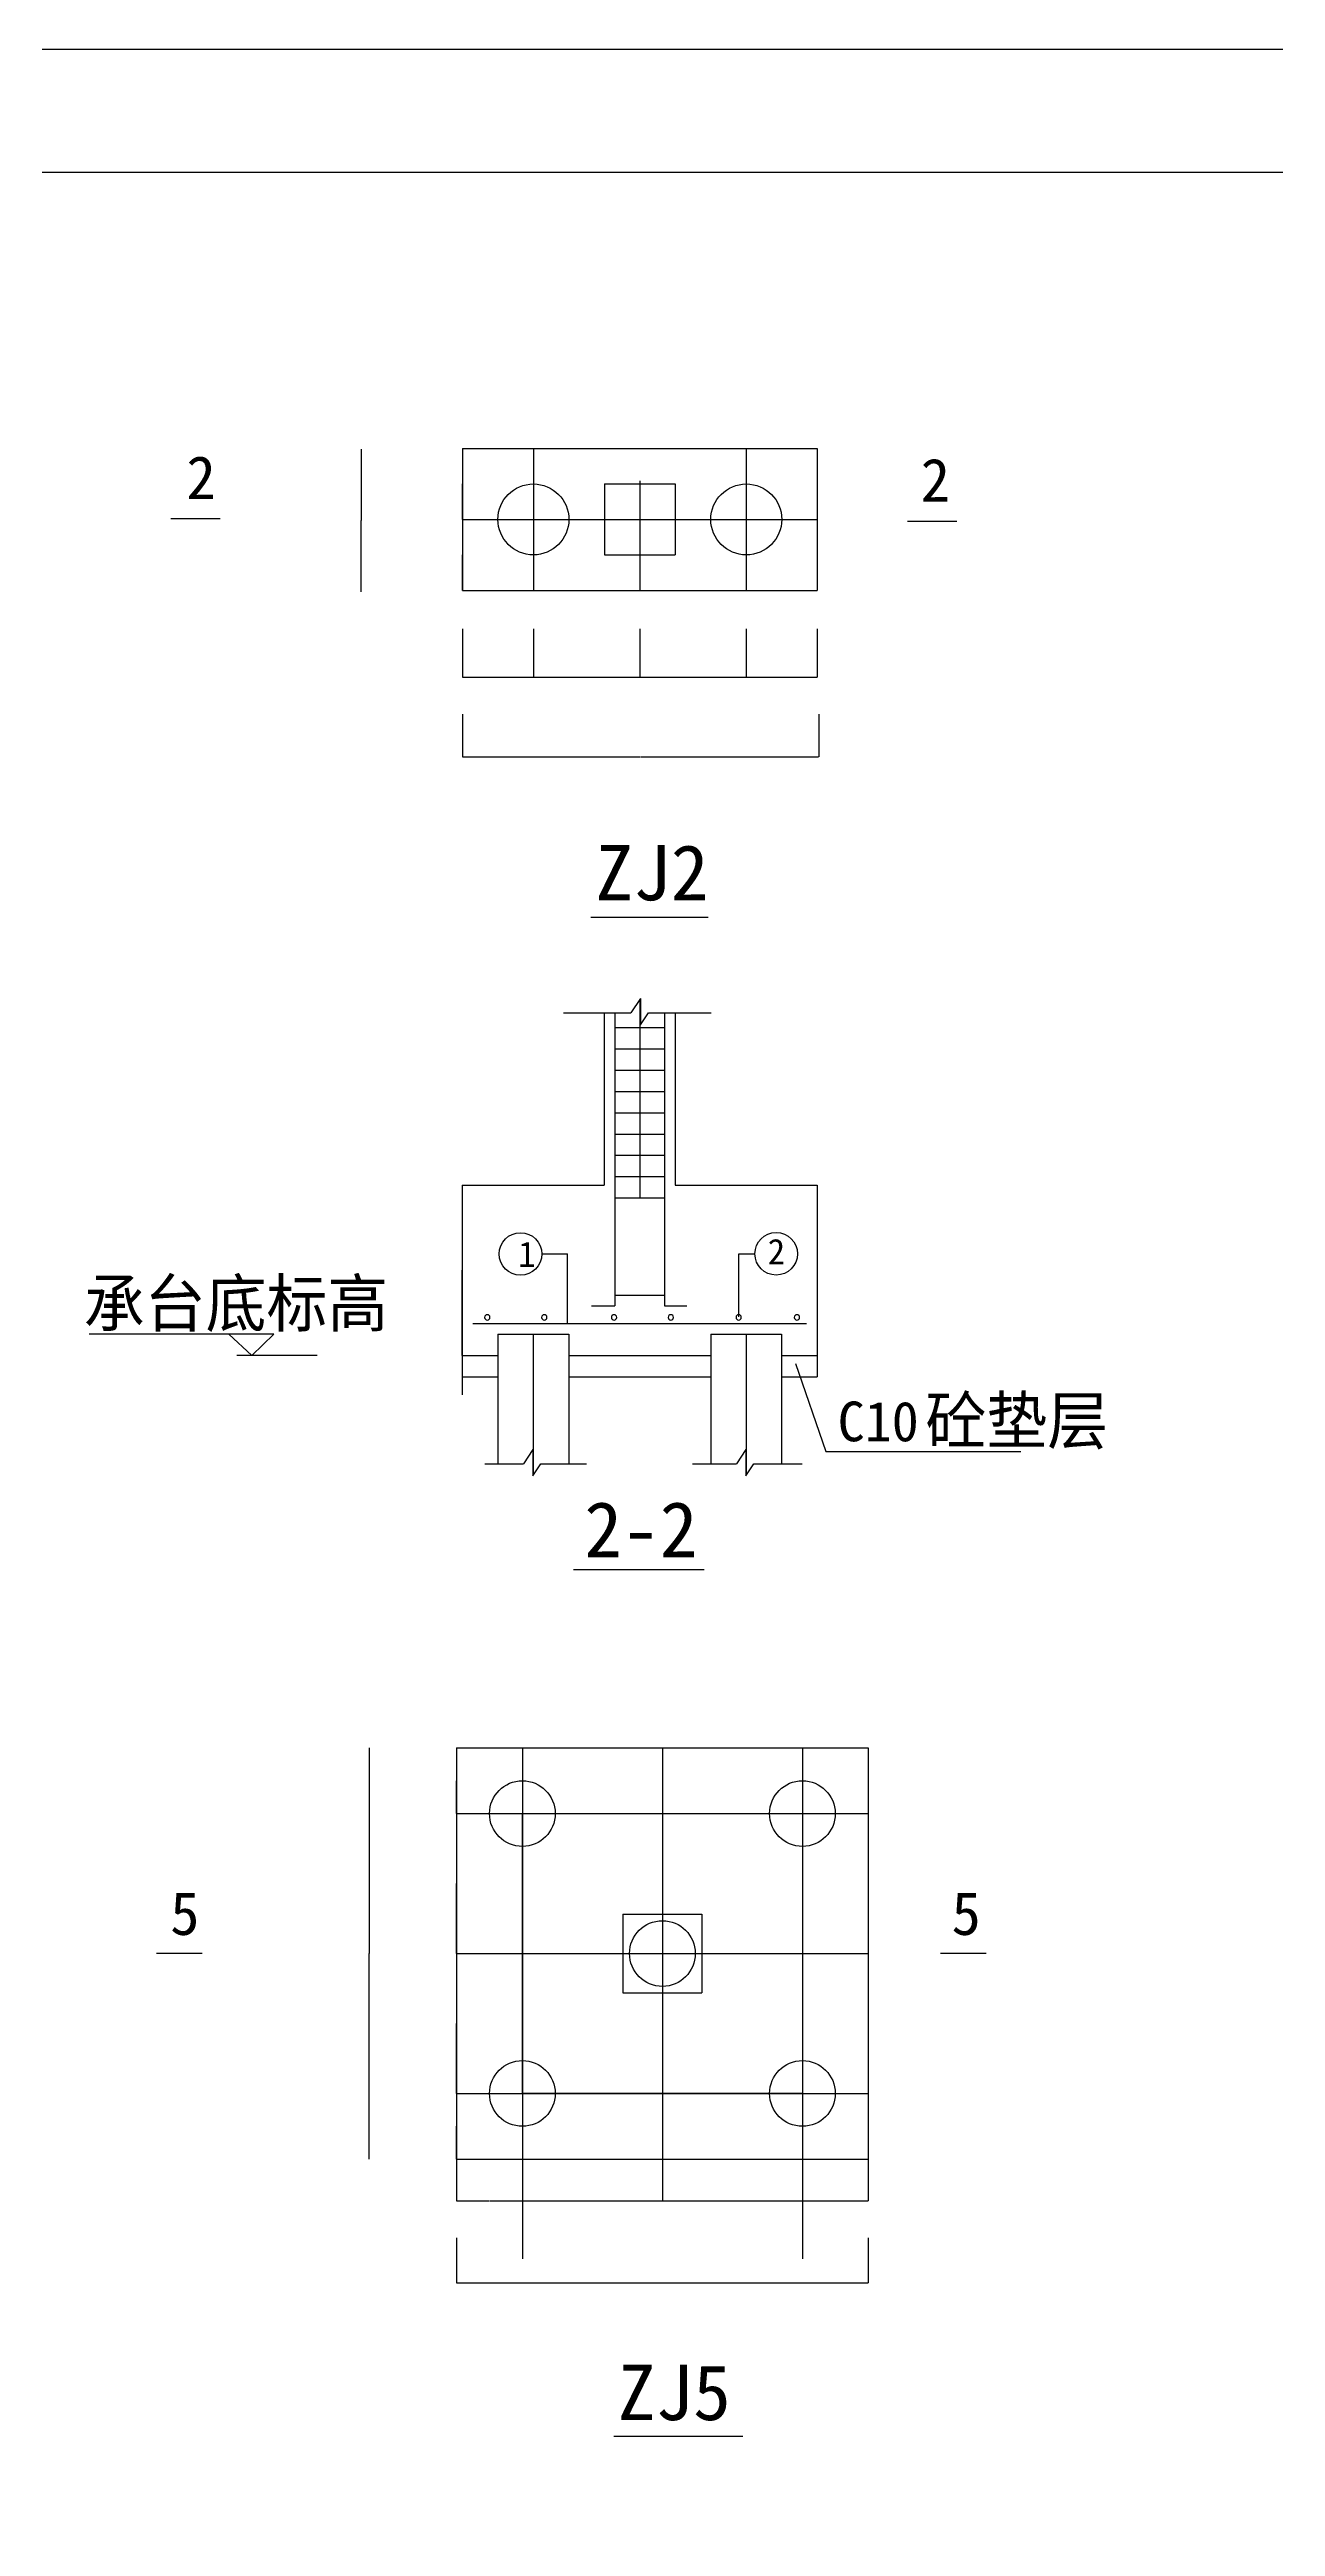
# Model space of a CAD drawing. Header units: metres. Extents: x 5647 to 69730, y 8406 to 50306.
# Drawn here: x 22668 to 32619, y 30188 to 50306 of the extents above; entities that cross this region are included whole.
import ezdxf

# ---------------------------------------------------------------- set-up
doc = ezdxf.new("R2010")
doc.units = ezdxf.units.M
for name, color, linetype in [('AXIS', 7, 'Continuous'), ('CCX', 7, 'Continuous'), ('HZ', 2, 'Continuous'), ('LI', 7, 'Continuous'), ('LIS', 2, 'Continuous'), ('LT', 7, 'Continuous'), ('STEEL', 4, 'Continuous'), ('TXT', 7, 'Continuous'), ('ZU', 2, 'Continuous')]:
    doc.layers.add(name, color=color, linetype=linetype)
doc.dimstyles.get("Standard").update_dxf_attribs({"dimtxt": 2.5, "dimasz": 2.5, "dimexe": 1.25, "dimexo": 0.625, "dimtad": 1, "dimcen": 2.5, "dimazin": 3, "dimtfac": 1, "dimtmove": 0, "dimatfit": 3})

# ---------------------------------------------------------------- blocks, each defined once
blk = doc.blocks.new('_CLOSEDFILLED')
at = {"color": 0, "linetype": 'BYBLOCK'}
blk.add_solid([(-1, 0), (0, 0), (-1, 0)], dxfattribs=at)
blk = doc.blocks.new('*D23')
for p, q in [((28323.46, 45599.62), (28323.46, 45208.88)), ((28899.52, 45599.62), (28899.52, 45208.88)), ((28323.71, 45208.88), (28609.99, 45208.88)), ((28612.99, 45208.88), (28899.27, 45208.88))]:
    blk.add_line(p, q)
at = {"layer": 'Defpoints'}
for p in [(28323.46, 45599.62), (28899.52, 45599.62), (28323.46, 45208.88)]:
    blk.add_point(p, dxfattribs=at)
at = {"layer": 'CCX', "xscale": 0.25, "yscale": 0.25, "rotation": 180}
blk.add_blockref('_CLOSEDFILLED', (28323.46, 45208.88), dxfattribs=at)
at = {"layer": 'CCX', "xscale": 0.25, "yscale": 0.25}
blk.add_blockref('_CLOSEDFILLED', (28899.52, 45208.88), dxfattribs=at)
at = {"layer": 'CCX', "insert": (28611.49, 45208.88), "char_height": 1, "attachment_point": 5}
blk.add_mtext('350', dxfattribs=at)
blk = doc.blocks.new('*D24')
for p, q in [((27459.38, 45599.62), (27459.38, 45208.88)), ((28323.46, 45599.62), (28323.46, 45208.88)), ((27459.63, 45208.88), (27889.92, 45208.88)), ((27892.92, 45208.88), (28323.21, 45208.88))]:
    blk.add_line(p, q)
at = {"layer": 'Defpoints'}
for p in [(27459.38, 45599.62), (28323.46, 45599.62), (27459.38, 45208.88)]:
    blk.add_point(p, dxfattribs=at)
at = {"layer": 'CCX', "xscale": 0.25, "yscale": 0.25, "rotation": 180}
blk.add_blockref('_CLOSEDFILLED', (27459.38, 45208.88), dxfattribs=at)
at = {"layer": 'CCX', "xscale": 0.25, "yscale": 0.25}
blk.add_blockref('_CLOSEDFILLED', (28323.46, 45208.88), dxfattribs=at)
at = {"layer": 'CCX', "insert": (27891.42, 45208.88), "char_height": 1, "attachment_point": 5}
blk.add_mtext('600', dxfattribs=at)
blk = doc.blocks.new('*D25')
for p, q in [((26595.29, 45599.62), (26595.29, 45208.88)), ((27459.38, 45599.62), (27459.38, 45208.88)), ((26595.54, 45208.88), (27025.835, 45208.88)), ((27028.835, 45208.88), (27459.13, 45208.88))]:
    blk.add_line(p, q)
at = {"layer": 'Defpoints'}
for p in [(26595.29, 45599.62), (27459.38, 45599.62), (26595.29, 45208.88)]:
    blk.add_point(p, dxfattribs=at)
at = {"layer": 'CCX', "xscale": 0.25, "yscale": 0.25, "rotation": 180}
blk.add_blockref('_CLOSEDFILLED', (26595.29, 45208.88), dxfattribs=at)
at = {"layer": 'CCX', "xscale": 0.25, "yscale": 0.25}
blk.add_blockref('_CLOSEDFILLED', (27459.38, 45208.88), dxfattribs=at)
at = {"layer": 'CCX', "insert": (27027.335, 45208.88), "char_height": 1, "attachment_point": 5}
blk.add_mtext('600', dxfattribs=at)
blk = doc.blocks.new('*D26')
for p, q in [((26019.24, 45599.62), (26019.24, 45208.88)), ((26595.29, 45599.62), (26595.29, 45208.88)), ((26019.49, 45208.88), (26305.765, 45208.88)), ((26308.765, 45208.88), (26595.04, 45208.88))]:
    blk.add_line(p, q)
at = {"layer": 'Defpoints'}
for p in [(26019.24, 45599.62), (26595.29, 45599.62), (26019.24, 45208.88)]:
    blk.add_point(p, dxfattribs=at)
at = {"layer": 'CCX', "xscale": 0.25, "yscale": 0.25, "rotation": 180}
blk.add_blockref('_CLOSEDFILLED', (26019.24, 45208.88), dxfattribs=at)
at = {"layer": 'CCX', "xscale": 0.25, "yscale": 0.25}
blk.add_blockref('_CLOSEDFILLED', (26595.29, 45208.88), dxfattribs=at)
at = {"layer": 'CCX', "insert": (26307.265, 45208.88), "char_height": 1, "attachment_point": 5}
blk.add_mtext('350', dxfattribs=at)
blk = doc.blocks.new('*D35')
for p, q in [((25972.18, 33704.65), (25972.18, 33437.85)), ((25971.93, 33437.85), (25971.68, 33437.85)), ((25972.18, 33171.04), (25972.18, 33437.85)), ((25972.18, 33437.85), (25972.18, 33437.85)), ((25972.43, 33437.85), (25972.68, 33437.85))]:
    blk.add_line(p, q)
at = {"layer": 'Defpoints'}
for p in [(25972.18, 33704.65), (25972.18, 33437.85), (25972.18, 33171.04)]:
    blk.add_point(p, dxfattribs=at)
at = {"layer": 'CCX', "xscale": 0.25, "yscale": 0.25}
blk.add_blockref('_CLOSEDFILLED', (25972.18, 33437.85), dxfattribs=at)
at = {"layer": 'CCX', "xscale": 0.25, "yscale": 0.25, "rotation": 180}
blk.add_blockref('_CLOSEDFILLED', (25972.18, 33437.85), dxfattribs=at)
at = {"layer": 'CCX', "insert": (25972.18, 33438.975), "char_height": 1, "attachment_point": 5}
blk.add_mtext('350', dxfattribs=at)
blk = doc.blocks.new('*D69')
for p, q in [((26018.27, 41081.59), (26018.27, 40390.33)), ((26018.02, 40390.33), (26017.77, 40390.33)), ((26018.27, 39699.06), (26018.27, 40390.33)), ((26018.27, 40390.33), (26018.27, 40390.33)), ((26018.52, 40390.33), (26018.77, 40390.33))]:
    blk.add_line(p, q)
at = {"layer": 'Defpoints'}
for p in [(26018.27, 41081.59), (26018.27, 40390.33), (26018.27, 39699.06)]:
    blk.add_point(p, dxfattribs=at)
at = {"layer": 'CCX', "xscale": 0.25, "yscale": 0.25}
blk.add_blockref('_CLOSEDFILLED', (26018.27, 40390.33), dxfattribs=at)
at = {"layer": 'CCX', "xscale": 0.25, "yscale": 0.25, "rotation": 180}
blk.add_blockref('_CLOSEDFILLED', (26018.27, 40390.33), dxfattribs=at)
at = {"layer": 'CCX', "insert": (26018.27, 40391.455), "char_height": 1, "attachment_point": 5}
blk.add_mtext('H', dxfattribs=at)
blk = doc.blocks.new('*D72')
for p, q in [((26018.27, 39871.88), (26018.27, 39818.05)), ((26018.02, 39818.05), (26017.77, 39818.05)), ((26018.27, 39699.06), (26018.27, 39818.05)), ((26018.27, 39818.05), (26018.27, 39818.05)), ((26018.52, 39818.05), (26018.77, 39818.05))]:
    blk.add_line(p, q)
at = {"layer": 'Defpoints'}
for p in [(26018.27, 39871.88), (26018.27, 39818.05), (26018.27, 39699.06)]:
    blk.add_point(p, dxfattribs=at)
at = {"layer": 'CCX', "xscale": 0.25, "yscale": 0.25}
blk.add_blockref('_CLOSEDFILLED', (26018.27, 39818.05), dxfattribs=at)
at = {"layer": 'CCX', "xscale": 0.25, "yscale": 0.25, "rotation": 180}
blk.add_blockref('_CLOSEDFILLED', (26018.27, 39818.05), dxfattribs=at)
at = {"layer": 'CCX', "insert": (26018.27, 39819.175), "char_height": 1, "attachment_point": 5}
blk.add_mtext('100', dxfattribs=at)
blk = doc.blocks.new('*D73')
for p, q in [((26018.27, 39699.06), (26018.27, 39378)), ((26018.27, 39526.24), (26018.27, 39378)), ((26018.02, 39378), (26017.77, 39378)), ((26018.27, 39378), (26018.27, 39378)), ((26018.52, 39378), (26018.77, 39378))]:
    blk.add_line(p, q)
at = {"layer": 'Defpoints'}
for p in [(26018.27, 39699.06), (26018.27, 39526.24), (26018.27, 39378)]:
    blk.add_point(p, dxfattribs=at)
at = {"layer": 'CCX', "xscale": 0.25, "yscale": 0.25}
blk.add_blockref('_CLOSEDFILLED', (26018.27, 39378), dxfattribs=at)
at = {"layer": 'CCX', "xscale": 0.25, "yscale": 0.25, "rotation": 180}
blk.add_blockref('_CLOSEDFILLED', (26018.27, 39378), dxfattribs=at)
at = {"layer": 'CCX', "insert": (26018.27, 39379.125), "char_height": 1, "attachment_point": 5}
blk.add_mtext('80', dxfattribs=at)
blk = doc.blocks.new('*D74')
for p, q in [((26018.02, 40138.09), (26017.77, 40138.09)), ((26018.27, 39871.88), (26018.27, 40138.09)), ((26018.27, 39958.28), (26018.27, 40138.09)), ((26018.27, 40138.09), (26018.27, 40138.09)), ((26018.52, 40138.09), (26018.77, 40138.09))]:
    blk.add_line(p, q)
at = {"layer": 'Defpoints'}
for p in [(26018.27, 40138.09), (26018.27, 39958.28), (26018.27, 39871.88)]:
    blk.add_point(p, dxfattribs=at)
at = {"layer": 'CCX', "xscale": 0.25, "yscale": 0.25}
blk.add_blockref('_CLOSEDFILLED', (26018.27, 40138.09), dxfattribs=at)
at = {"layer": 'CCX', "xscale": 0.25, "yscale": 0.25, "rotation": 180}
blk.add_blockref('_CLOSEDFILLED', (26018.27, 40138.09), dxfattribs=at)
at = {"layer": 'CCX', "insert": (26018.27, 40139.215), "char_height": 1, "attachment_point": 5}
blk.add_mtext('35', dxfattribs=at)
blk = doc.blocks.new('*D94')
for p, q in [((27642.38, 33171.04), (27642.38, 32831.21)), ((28778.97, 33171.04), (28778.97, 32831.21)), ((27642.63, 32831.21), (28209.175, 32831.21)), ((28212.175, 32831.21), (28778.72, 32831.21))]:
    blk.add_line(p, q)
at = {"layer": 'Defpoints'}
for p in [(27642.38, 33171.04), (28778.97, 33171.04), (27642.38, 32831.21)]:
    blk.add_point(p, dxfattribs=at)
at = {"layer": 'CCX', "xscale": 0.25, "yscale": 0.25, "rotation": 180}
blk.add_blockref('_CLOSEDFILLED', (27642.38, 32831.21), dxfattribs=at)
at = {"layer": 'CCX', "xscale": 0.25, "yscale": 0.25}
blk.add_blockref('_CLOSEDFILLED', (28778.97, 32831.21), dxfattribs=at)
at = {"layer": 'CCX', "insert": (28210.675, 32831.21), "char_height": 1, "attachment_point": 5}
blk.add_mtext('800', dxfattribs=at)
blk = doc.blocks.new('*D95')
for p, q in [((26505.79, 33171.04), (26505.79, 32831.21)), ((27642.38, 33171.04), (27642.38, 32831.21)), ((26506.04, 32831.21), (27072.585, 32831.21)), ((27075.585, 32831.21), (27642.13, 32831.21))]:
    blk.add_line(p, q)
at = {"layer": 'Defpoints'}
for p in [(26505.79, 33171.04), (27642.38, 33171.04), (26505.79, 32831.21)]:
    blk.add_point(p, dxfattribs=at)
at = {"layer": 'CCX', "xscale": 0.25, "yscale": 0.25, "rotation": 180}
blk.add_blockref('_CLOSEDFILLED', (26505.79, 32831.21), dxfattribs=at)
at = {"layer": 'CCX', "xscale": 0.25, "yscale": 0.25}
blk.add_blockref('_CLOSEDFILLED', (27642.38, 32831.21), dxfattribs=at)
at = {"layer": 'CCX', "insert": (27074.085, 32831.21), "char_height": 1, "attachment_point": 5}
blk.add_mtext('800', dxfattribs=at)
blk = doc.blocks.new('*D96')
for p, q in [((25972.18, 33171.04), (25972.18, 32831.21)), ((26505.79, 33171.04), (26505.79, 32831.21)), ((25972.43, 32831.21), (26237.485, 32831.21)), ((26240.485, 32831.21), (26505.54, 32831.21))]:
    blk.add_line(p, q)
at = {"layer": 'Defpoints'}
for p in [(25972.18, 33171.04), (26505.79, 33171.04), (25972.18, 32831.21)]:
    blk.add_point(p, dxfattribs=at)
at = {"layer": 'CCX', "xscale": 0.25, "yscale": 0.25, "rotation": 180}
blk.add_blockref('_CLOSEDFILLED', (25972.18, 32831.21), dxfattribs=at)
at = {"layer": 'CCX', "xscale": 0.25, "yscale": 0.25}
blk.add_blockref('_CLOSEDFILLED', (26505.79, 32831.21), dxfattribs=at)
at = {"layer": 'CCX', "insert": (26238.985, 32831.21), "char_height": 1, "attachment_point": 5}
blk.add_mtext('350', dxfattribs=at)
blk = doc.blocks.new('*D97')
for p, q in [((28778.97, 33171.04), (28778.97, 32831.21)), ((29312.58, 33171.04), (29312.58, 32831.21)), ((28779.22, 32831.21), (29044.275, 32831.21)), ((29047.275, 32831.21), (29312.33, 32831.21))]:
    blk.add_line(p, q)
at = {"layer": 'Defpoints'}
for p in [(28778.97, 33171.04), (29312.58, 33171.04), (28778.97, 32831.21)]:
    blk.add_point(p, dxfattribs=at)
at = {"layer": 'CCX', "xscale": 0.25, "yscale": 0.25, "rotation": 180}
blk.add_blockref('_CLOSEDFILLED', (28778.97, 32831.21), dxfattribs=at)
at = {"layer": 'CCX', "xscale": 0.25, "yscale": 0.25}
blk.add_blockref('_CLOSEDFILLED', (29312.58, 32831.21), dxfattribs=at)
at = {"layer": 'CCX', "insert": (29045.775, 32831.21), "char_height": 1, "attachment_point": 5}
blk.add_mtext('350', dxfattribs=at)
blk = doc.blocks.new('*D104')
for p, q in [((26019.24, 47065.47), (26019.24, 46777.44)), ((26018.99, 46777.44), (26018.74, 46777.44)), ((26019.24, 46489.41), (26019.24, 46777.44)), ((26019.24, 46777.44), (26019.24, 46777.44)), ((26019.49, 46777.44), (26019.74, 46777.44))]:
    blk.add_line(p, q)
at = {"layer": 'Defpoints'}
for p in [(26019.24, 47065.47), (26019.24, 46777.44), (26019.24, 46489.41)]:
    blk.add_point(p, dxfattribs=at)
at = {"layer": 'CCX', "xscale": 0.25, "yscale": 0.25}
blk.add_blockref('_CLOSEDFILLED', (26019.24, 46777.44), dxfattribs=at)
at = {"layer": 'CCX', "xscale": 0.25, "yscale": 0.25, "rotation": 180}
blk.add_blockref('_CLOSEDFILLED', (26019.24, 46777.44), dxfattribs=at)
at = {"layer": 'CCX', "insert": (26019.24, 46778.565), "char_height": 1, "attachment_point": 5}
blk.add_mtext('350', dxfattribs=at)
blk = doc.blocks.new('*D105')
for p, q in [((26019.24, 46489.41), (26019.24, 46201.39)), ((26018.99, 46201.39), (26018.74, 46201.39)), ((26019.24, 45913.36), (26019.24, 46201.39)), ((26019.24, 46201.39), (26019.24, 46201.39)), ((26019.49, 46201.39), (26019.74, 46201.39))]:
    blk.add_line(p, q)
at = {"layer": 'Defpoints'}
for p in [(26019.24, 46489.41), (26019.24, 46201.39), (26019.24, 45913.36)]:
    blk.add_point(p, dxfattribs=at)
at = {"layer": 'CCX', "xscale": 0.25, "yscale": 0.25}
blk.add_blockref('_CLOSEDFILLED', (26019.24, 46201.39), dxfattribs=at)
at = {"layer": 'CCX', "xscale": 0.25, "yscale": 0.25, "rotation": 180}
blk.add_blockref('_CLOSEDFILLED', (26019.24, 46201.39), dxfattribs=at)
at = {"layer": 'CCX', "insert": (26019.24, 46202.515), "char_height": 1, "attachment_point": 5}
blk.add_mtext('350', dxfattribs=at)
blk = doc.blocks.new('*D111')
for p, q in [((25972.18, 35977.83), (25972.18, 35409.54)), ((25971.93, 35409.54), (25971.68, 35409.54)), ((25972.18, 34841.24), (25972.18, 35409.54)), ((25972.18, 35409.54), (25972.18, 35409.54)), ((25972.43, 35409.54), (25972.68, 35409.54))]:
    blk.add_line(p, q)
at = {"layer": 'Defpoints'}
for p in [(25972.18, 35977.83), (25972.18, 35409.54), (25972.18, 34841.24)]:
    blk.add_point(p, dxfattribs=at)
at = {"layer": 'CCX', "xscale": 0.25, "yscale": 0.25}
blk.add_blockref('_CLOSEDFILLED', (25972.18, 35409.54), dxfattribs=at)
at = {"layer": 'CCX', "xscale": 0.25, "yscale": 0.25, "rotation": 180}
blk.add_blockref('_CLOSEDFILLED', (25972.18, 35409.54), dxfattribs=at)
at = {"layer": 'CCX', "insert": (25972.18, 35410.665), "char_height": 1, "attachment_point": 5}
blk.add_mtext('800', dxfattribs=at)
blk = doc.blocks.new('*D112')
for p, q in [((25972.18, 34841.24), (25972.18, 34272.95)), ((25971.93, 34272.95), (25971.68, 34272.95)), ((25972.18, 33704.65), (25972.18, 34272.95)), ((25972.18, 34272.95), (25972.18, 34272.95)), ((25972.43, 34272.95), (25972.68, 34272.95))]:
    blk.add_line(p, q)
at = {"layer": 'Defpoints'}
for p in [(25972.18, 34841.24), (25972.18, 34272.95), (25972.18, 33704.65)]:
    blk.add_point(p, dxfattribs=at)
at = {"layer": 'CCX', "xscale": 0.25, "yscale": 0.25}
blk.add_blockref('_CLOSEDFILLED', (25972.18, 34272.95), dxfattribs=at)
at = {"layer": 'CCX', "xscale": 0.25, "yscale": 0.25, "rotation": 180}
blk.add_blockref('_CLOSEDFILLED', (25972.18, 34272.95), dxfattribs=at)
at = {"layer": 'CCX', "insert": (25972.18, 34274.075), "char_height": 1, "attachment_point": 5}
blk.add_mtext('800', dxfattribs=at)
blk = doc.blocks.new('*D113')
for p, q in [((25972.18, 36511.44), (25972.18, 36244.64)), ((25971.93, 36244.64), (25971.68, 36244.64)), ((25972.18, 35977.83), (25972.18, 36244.64)), ((25972.18, 36244.64), (25972.18, 36244.64)), ((25972.43, 36244.64), (25972.68, 36244.64))]:
    blk.add_line(p, q)
at = {"layer": 'Defpoints'}
for p in [(25972.18, 36511.44), (25972.18, 36244.64), (25972.18, 35977.83)]:
    blk.add_point(p, dxfattribs=at)
at = {"layer": 'CCX', "xscale": 0.25, "yscale": 0.25}
blk.add_blockref('_CLOSEDFILLED', (25972.18, 36244.64), dxfattribs=at)
at = {"layer": 'CCX', "xscale": 0.25, "yscale": 0.25, "rotation": 180}
blk.add_blockref('_CLOSEDFILLED', (25972.18, 36244.64), dxfattribs=at)
at = {"layer": 'CCX', "insert": (25972.18, 36245.765), "char_height": 1, "attachment_point": 5}
blk.add_mtext('350', dxfattribs=at)
blk = doc.blocks.new('*D114')
for p, q in [((26019.24, 44908.88), (26019.24, 44560.53)), ((28911.12, 44908.88), (28911.12, 44560.53)), ((26019.49, 44560.53), (27463.18, 44560.53)), ((27467.18, 44560.53), (28910.87, 44560.53))]:
    blk.add_line(p, q)
at = {"layer": 'Defpoints'}
for p in [(26019.24, 44908.88), (28911.12, 44908.88), (26019.24, 44560.53)]:
    blk.add_point(p, dxfattribs=at)
at = {"xscale": 0.25, "yscale": 0.25, "rotation": 180}
blk.add_blockref('_CLOSEDFILLED', (26019.24, 44560.53), dxfattribs=at)
at = {"xscale": 0.25, "yscale": 0.25}
blk.add_blockref('_CLOSEDFILLED', (28911.12, 44560.53), dxfattribs=at)
at = {"insert": (27465.18, 44560.53), "char_height": 1, "attachment_point": 5}
blk.add_mtext('1900', dxfattribs=at)
blk = doc.blocks.new('*D116')
for p, q in [((25197.83, 47060.58), (25197.83, 46480.67)), ((25197.58, 46480.67), (25197.33, 46480.67)), ((25197.83, 45900.76), (25197.83, 46480.67)), ((25197.83, 46480.67), (25197.83, 46480.67)), ((25198.08, 46480.67), (25198.33, 46480.67))]:
    blk.add_line(p, q)
at = {"layer": 'Defpoints'}
for p in [(25197.83, 47060.58), (25197.83, 46480.67), (25197.83, 45900.76)]:
    blk.add_point(p, dxfattribs=at)
at = {"xscale": 0.25, "yscale": 0.25}
blk.add_blockref('_CLOSEDFILLED', (25197.83, 46480.67), dxfattribs=at)
at = {"xscale": 0.25, "yscale": 0.25, "rotation": 180}
blk.add_blockref('_CLOSEDFILLED', (25197.83, 46480.67), dxfattribs=at)
at = {"insert": (25197.83, 46481.795), "char_height": 1, "attachment_point": 5}
blk.add_mtext('700', dxfattribs=at)
blk = doc.blocks.new('*D122')
for p, q in [((25261.46, 36511.44), (25261.46, 34841.24)), ((25261.21, 34841.24), (25260.96, 34841.24)), ((25261.46, 33171.04), (25261.46, 34841.24)), ((25261.46, 34841.24), (25261.46, 34841.24)), ((25261.71, 34841.24), (25261.96, 34841.24))]:
    blk.add_line(p, q)
at = {"layer": 'Defpoints'}
for p in [(25261.46, 36511.44), (25261.46, 34841.24), (25261.46, 33171.04)]:
    blk.add_point(p, dxfattribs=at)
at = {"xscale": 0.25, "yscale": 0.25}
blk.add_blockref('_CLOSEDFILLED', (25261.46, 34841.24), dxfattribs=at)
at = {"xscale": 0.25, "yscale": 0.25, "rotation": 180}
blk.add_blockref('_CLOSEDFILLED', (25261.46, 34841.24), dxfattribs=at)
at = {"insert": (25261.46, 34842.365), "char_height": 1, "attachment_point": 5}
blk.add_mtext('2400', dxfattribs=at)
blk = doc.blocks.new('*D125')
for p, q in [((25972.18, 32531.21), (25972.18, 32167.66)), ((29312.58, 32531.21), (29312.58, 32167.66)), ((25972.43, 32167.66), (27640.38, 32167.66)), ((27644.38, 32167.66), (29312.33, 32167.66))]:
    blk.add_line(p, q)
at = {"layer": 'Defpoints'}
for p in [(25972.18, 32531.21), (29312.58, 32531.21), (25972.18, 32167.66)]:
    blk.add_point(p, dxfattribs=at)
at = {"xscale": 0.25, "yscale": 0.25, "rotation": 180}
blk.add_blockref('_CLOSEDFILLED', (25972.18, 32167.66), dxfattribs=at)
at = {"xscale": 0.25, "yscale": 0.25}
blk.add_blockref('_CLOSEDFILLED', (29312.58, 32167.66), dxfattribs=at)
at = {"insert": (27642.38, 32167.66), "char_height": 1, "attachment_point": 5}
blk.add_mtext('2400', dxfattribs=at)

msp = doc.modelspace()

# ---------------------------------------------------------------- linework, layer by layer
msp.add_line((65047.47, 50306.01), (5647.47, 50306.01))
msp.add_lwpolyline([(8147.47, 9406.01), (64047.47, 9406.01), (64047.47, 49306.01), (8147.47, 49306.01)], close=True)
at = {"layer": 'AXIS'}
for p, q in [((26595.29, 47065.47), (26595.29, 45913.36)), ((28323.46, 47065.47), (28323.46, 45913.36)), ((27459.38, 46804.04), (27459.38, 45913.36)), ((26019.24, 46489.41), (28899.52, 46489.41)), ((27458.41, 42590.25), (27458.41, 40978.84)), ((26594.32, 39871.88), (26594.32, 38725.47)), ((28322.49, 39871.88), (28322.49, 38725.47)), ((26505.79, 36511.44), (26505.79, 32360.26)), ((27642.38, 36511.44), (27642.38, 33171.04)), ((28778.97, 36511.44), (28778.97, 32360.26)), ((25972.18, 35977.83), (29312.58, 35977.83)), ((25972.18, 34841.24), (29312.58, 34841.24)), ((25972.18, 33704.65), (29312.58, 33704.65))]:
    msp.add_line(p, q, dxfattribs=at)
at = {"layer": 'LI'}
for centre, radius in [((26595.29, 46489.41), 288.03), ((28323.46, 46489.41), 288.03), ((26505.79, 35977.83), 266.81), ((28778.97, 35977.83), 266.81), ((27642.38, 34841.24), 266.81), ((26505.79, 33704.65), 266.81), ((28778.97, 33704.65), 266.81)]:
    msp.add_circle(centre, radius, dxfattribs=at)
at = {"layer": 'LIS'}
for p, q in [((26019.24, 47065.47), (26019.24, 45913.36)), ((26019.24, 47065.47), (28899.52, 47065.47)), ((28899.52, 47065.47), (28899.52, 45913.36)), ((26019.24, 45913.36), (28899.52, 45913.36)), ((27170.38, 42481.38), (27170.38, 41081.59)), ((27746.43, 42481.38), (27746.43, 41081.59)), ((26018.27, 41081.59), (26018.27, 39526.24)), ((26018.27, 41081.59), (27170.38, 41081.59)), ((27746.43, 41081.59), (28898.55, 41081.59)), ((28898.55, 41081.59), (28898.55, 39526.24)), ((26306.29, 39871.88), (26306.29, 38817.89)), ((26306.29, 39871.88), (26882.35, 39871.88)), ((26882.35, 39871.88), (26882.35, 38817.89)), ((28034.46, 39871.88), (28034.46, 38817.89)), ((28034.46, 39871.88), (28610.52, 39871.88)), ((28610.52, 39871.88), (28610.52, 38817.89)), ((26018.27, 39699.06), (26306.29, 39699.06)), ((26882.35, 39699.06), (28034.46, 39699.06)), ((28610.52, 39699.06), (28898.55, 39699.06)), ((26018.27, 39526.24), (26306.29, 39526.24)), ((26882.35, 39526.24), (28034.46, 39526.24)), ((28610.52, 39526.24), (28898.55, 39526.24)), ((25972.18, 36511.44), (25972.18, 33171.04)), ((25972.18, 36511.44), (29312.58, 36511.44)), ((29312.58, 36511.44), (29312.58, 33171.04)), ((26505.79, 33704.65), (26505.79, 35977.83)), ((26505.79, 35977.83), (28778.97, 35977.83)), ((28778.97, 35977.83), (28778.97, 33704.65)), ((28778.97, 33704.65), (26505.79, 33704.65)), ((25972.18, 33171.04), (29312.58, 33171.04))]:
    msp.add_line(p, q, dxfattribs=at)
at = {"layer": 'LT'}
for p, q in [((26840.3, 42481.38), (27387.47, 42481.38)), ((27463.48, 42598.03), (27387.47, 42481.38)), ((27463.48, 42598.03), (27463.48, 42383.53)), ((27463.48, 42383.53), (27528.74, 42481.38)), ((27528.74, 42481.38), (28039.59, 42481.38)), ((26663.56, 40523.16), (26872.62, 40523.16)), ((26872.62, 39958.28), (26872.62, 40523.16)), ((28261.73, 40011.38), (28261.73, 40524.86)), ((28261.73, 40524.86), (28393.59, 40524.86)), ((24487.8, 39871.88), (22988.01, 39871.88)), ((24308.63, 39699.06), (24124.14, 39871.88)), ((24487.8, 39871.88), (24308.63, 39699.06)), ((24841.19, 39699.06), (24186.65, 39699.06)), ((28724.21, 39634.56), (28969.28, 38917.7)), ((26590.7, 38934.55), (26514.69, 38817.89)), ((26590.7, 38934.55), (26590.7, 38720.05)), ((28318.87, 38934.55), (28242.86, 38817.89)), ((28318.87, 38934.55), (28318.87, 38720.05)), ((28969.28, 38917.7), (30552.99, 38917.7)), ((26200.04, 38817.89), (26514.69, 38817.89)), ((26590.7, 38720.05), (26655.97, 38817.89)), ((26655.97, 38817.89), (27025.9, 38817.89)), ((27887.02, 38817.89), (28242.86, 38817.89)), ((28318.87, 38720.05), (28384.14, 38817.89)), ((28384.14, 38817.89), (28777.65, 38817.89))]:
    msp.add_line(p, q, dxfattribs=at)
for points in [[(23651.73, 46496.68), (24051.5, 46496.68)], [(29632.11, 46476.36), (30031.87, 46476.36)], [(27061.43, 43259.66), (28013.5, 43259.66)], [(26920.31, 37960.73), (27980.23, 37960.73)], [(23535.41, 34845.07), (23905.72, 34845.07)], [(29899.66, 34845.07), (30269.96, 34845.07)], [(27247.5, 30919.8), (28294.78, 30919.8)]]:
    msp.add_lwpolyline(points, dxfattribs=at)
for points in [[(26199.64, 40008.28, 1), (26242.84, 40008.28, 1)], [(26661.65, 40008.28, 1), (26704.85, 40008.28, 1)], [(27228.39, 40008.28, 1), (27271.6, 40008.28, 1)], [(27689.24, 40008.28, 1), (27732.44, 40008.28, 1)], [(28239.97, 40008.28, 1), (28283.17, 40008.28, 1)], [(28712.92, 40008.28, 1), (28756.12, 40008.28, 1)]]:
    msp.add_lwpolyline(points, format="xyb", close=True, dxfattribs=at)
for centre in [(26490.74, 40523.16), (28566.41, 40524.86)]:
    msp.add_circle(centre, 172.82, dxfattribs=at)
at = {"layer": 'STEEL'}
for p, q in [((27256.79, 42481.38), (27256.79, 40102.3)), ((27660.03, 42481.38), (27660.03, 40102.3)), ((27256.79, 42361.38), (27660.03, 42361.38)), ((27256.79, 42188.56), (27660.03, 42188.56)), ((27256.79, 42015.74), (27660.03, 42015.74)), ((27256.79, 41842.93), (27660.03, 41842.93)), ((27256.79, 41670.11), (27660.03, 41670.11)), ((27256.79, 41497.29), (27660.03, 41497.29)), ((27256.79, 41324.48), (27660.03, 41324.48)), ((27256.79, 41151.66), (27660.03, 41151.66)), ((27256.79, 40978.84), (27660.03, 40978.84)), ((27066.45, 40102.3), (27256.79, 40102.3)), ((27256.79, 40187.76), (27660.03, 40187.76)), ((27660.03, 40102.3), (27842.12, 40102.3)), ((26104.67, 39958.28), (28812.14, 39958.28))]:
    msp.add_line(p, q, dxfattribs=at)
at = {"layer": 'ZU'}
for p, q in [((27171.35, 46777.44), (27171.35, 46201.39)), ((27171.35, 46777.44), (27747.41, 46777.44)), ((27747.41, 46777.44), (27747.41, 46201.39)), ((27171.35, 46201.39), (27747.41, 46201.39)), ((27322.21, 35161.41), (27322.21, 34521.07)), ((27322.21, 35161.41), (27962.54, 35161.41)), ((27962.54, 35161.41), (27962.54, 34521.07)), ((27322.21, 34521.07), (27962.54, 34521.07))]:
    msp.add_line(p, q, dxfattribs=at)

# ---------------------------------------------------------------- texts
at = {"layer": 'HZ'}
for s, p in [('2', (28497.78, 40438.81)), ('1', (26472.23, 40417.1))]:
    msp.add_text(s, height=207.38, dxfattribs=at).set_placement(p)
at = {"layer": 'TXT'}
for s, height, p in [('2', 350, (23778.6, 46654.31)), ('2', 350, (29738.96, 46633.99)), ('ZJ2', 450, (27098.49, 43395.99)), ('承台底标高', 380.2, (22945.6, 39932.58)), ('C10', 322.59, (29065.24, 39001.84)), ('砼垫层', 380.2, (29777.88, 38980.45)), ('2-2', 450, (27008.8, 38060.34)), ('5', 350, (23646.93, 34992.24)), ('5', 350, (29989.44, 34992.24)), ('ZJ5', 450, (27279.9, 31051.42))]:
    msp.add_text(s, height=height, dxfattribs=at).set_placement(p)

# ---------------------------------------------------------------- dimensions: what is measured, and where the dimension line sits
for base, p1, p2, text, picture, middle in [((25197.83, 46480.67), (25197.83, 45900.76), (25197.83, 47060.58), '700', '*D116', (25197.83, 46481.795)), ((26019.24, 44560.53), (26019.24, 44908.88), (28911.12, 44908.88), '1900', '*D114', (27465.18, 44560.53)), ((25261.46, 34841.24), (25261.46, 33171.04), (25261.46, 36511.44), '2400', '*D122', (25261.46, 34842.365)), ((25972.18, 32167.66), (25972.18, 32531.21), (29312.58, 32531.21), '2400', '*D125', (27642.38, 32167.66))]:
    dim = msp.add_linear_dim(base=base, p1=p1, p2=p2, text=text, dimstyle='Standard')
    dim.commit()
    dim.dimension.update_dxf_attribs({"geometry": picture, "text_midpoint": middle})
at = {"layer": 'CCX'}
for base, p1, p2, text, picture, middle in [((26019.24, 46777.44), (26019.24, 46489.41), (26019.24, 47065.47), '350', '*D104', (26019.24, 46778.565)), ((26019.24, 46201.39), (26019.24, 46489.41), (26019.24, 45913.36), '350', '*D105', (26019.24, 46202.515)), ((26019.24, 45208.88), (26019.24, 45599.62), (26595.29, 45599.62), '350', '*D26', (26307.265, 45208.88)), ((26595.29, 45208.88), (26595.29, 45599.62), (27459.38, 45599.62), '600', '*D25', (27027.335, 45208.88)), ((27459.38, 45208.88), (27459.38, 45599.62), (28323.46, 45599.62), '600', '*D24', (27891.42, 45208.88)), ((28323.46, 45208.88), (28323.46, 45599.62), (28899.52, 45599.62), '350', '*D23', (28611.49, 45208.88)), ((26018.27, 40390.33), (26018.27, 39699.06), (26018.27, 41081.59), 'H', '*D69', (26018.27, 40391.455)), ((26018.27, 40138.09), (26018.27, 39871.88), (26018.27, 39958.28), '35', '*D74', (26018.27, 40139.215)), ((26018.27, 39818.05), (26018.27, 39699.06), (26018.27, 39871.88), '100', '*D72', (26018.27, 39819.175)), ((26018.27, 39378), (26018.27, 39699.06), (26018.27, 39526.24), '80', '*D73', (26018.27, 39379.125)), ((25972.18, 36244.64), (25972.18, 35977.83), (25972.18, 36511.44), '350', '*D113', (25972.18, 36245.765)), ((25972.18, 35409.54), (25972.18, 34841.24), (25972.18, 35977.83), '800', '*D111', (25972.18, 35410.665)), ((25972.18, 34272.95), (25972.18, 33704.65), (25972.18, 34841.24), '800', '*D112', (25972.18, 34274.075)), ((25972.18, 33437.85), (25972.18, 33171.04), (25972.18, 33704.65), '350', '*D35', (25972.18, 33438.975)), ((25972.18, 32831.21), (25972.18, 33171.04), (26505.79, 33171.04), '350', '*D96', (26238.985, 32831.21)), ((26505.79, 32831.21), (26505.79, 33171.04), (27642.38, 33171.04), '800', '*D95', (27074.085, 32831.21)), ((27642.38, 32831.21), (27642.38, 33171.04), (28778.97, 33171.04), '800', '*D94', (28210.675, 32831.21)), ((28778.97, 32831.21), (28778.97, 33171.04), (29312.58, 33171.04), '350', '*D97', (29045.775, 32831.21))]:
    dim = msp.add_linear_dim(base=base, p1=p1, p2=p2, text=text, dimstyle='Standard', dxfattribs=at)
    dim.commit()
    dim.dimension.update_dxf_attribs({"geometry": picture, "text_midpoint": middle})

doc.saveas('drawing.dxf')
